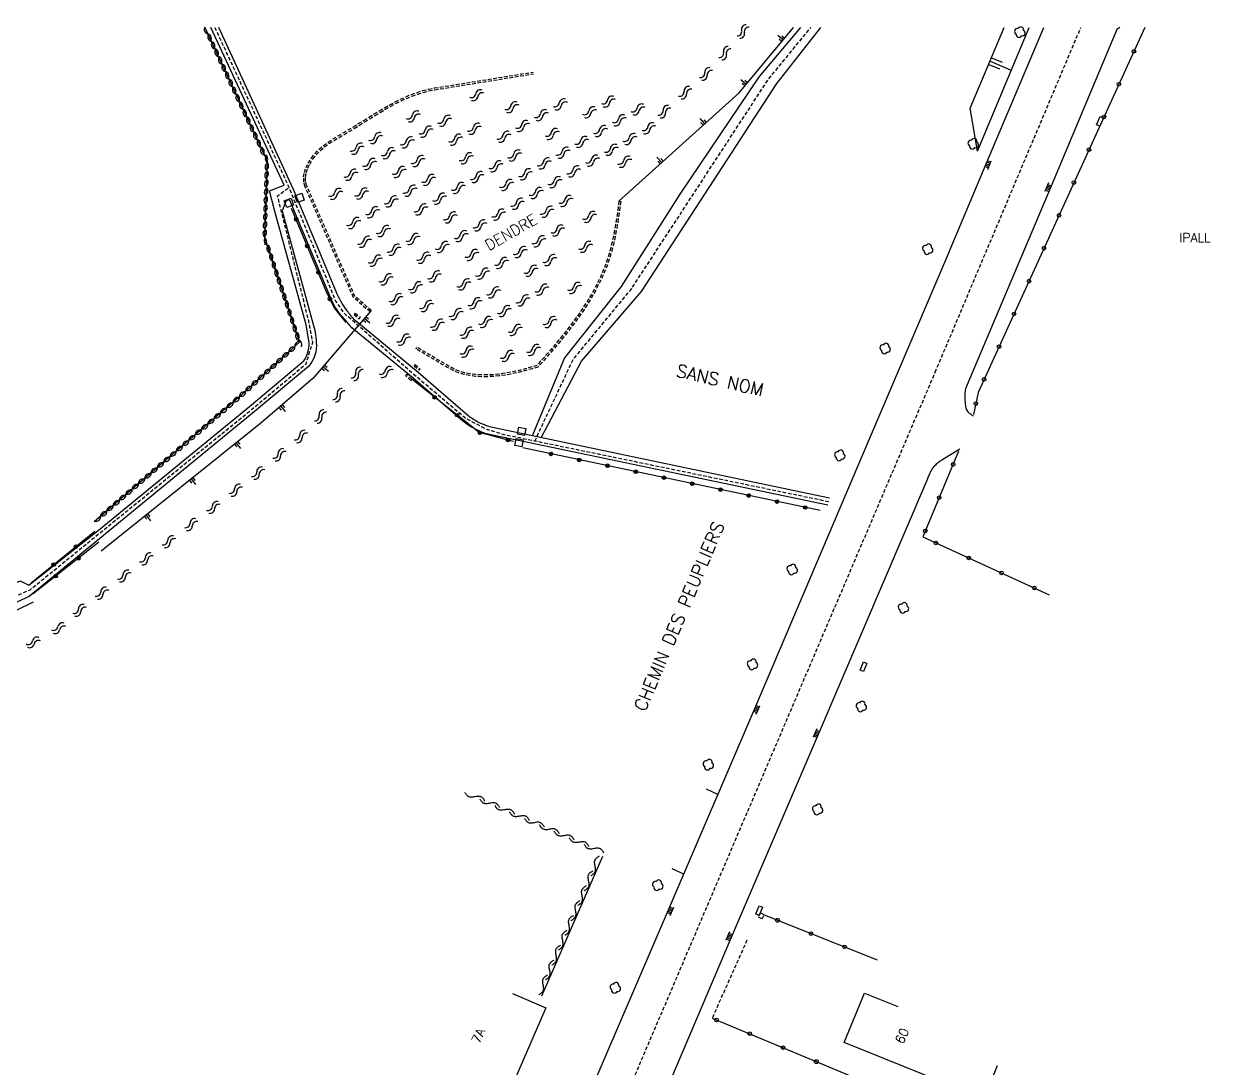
# Model space of a CAD drawing. Header units: millimetres. Extents: x 107999 to 109001, y 146999 to 148001.
# Drawn here: x 108180.4 to 108344.8, y 147855.7 to 148000.5 of the extents above; entities that cross this region are included whole.
import ezdxf
from ezdxf.enums import TextEntityAlignment as Align

# ---------------------------------------------------------------- set-up
doc = ezdxf.new("R2010")
doc.units = ezdxf.units.MM
doc.linetypes.add('DASHED', pattern=[0.75, 0.5, -0.25])
doc.layers.get('0').update_dxf_attribs({"linetype": 'CONTINUOUS'})
for name, color, linetype in [('W0001', 6, 'DASHED'), ('W0008', 7, 'CONTINUOUS'), ('W0100', 7, 'CONTINUOUS'), ('W0112', 1, 'DASHED'), ('W0211', 2, 'CONTINUOUS'), ('W0300', 7, 'CONTINUOUS'), ('W0310', 3, 'CONTINUOUS'), ('W0322', 7, 'CONTINUOUS'), ('W0402', 7, 'CONTINUOUS'), ('W0471', 7, 'CONTINUOUS'), ('W0500', 5, 'DASHED'), ('W0989', 7, 'CONTINUOUS'), ('W0991', 7, 'CONTINUOUS')]:
    doc.layers.add(name, color=color, linetype=linetype)
doc.styles.get("Standard").update_dxf_attribs({"font": 'romans.shx', "width": 0.85})

# ---------------------------------------------------------------- blocks, each defined once
blk = doc.blocks.new('t310o')
at = {"color": 0, "linetype": 'Continuous'}
for centre, start, end in [((-0.5, 0.38), 216.8699, 323.1304), ((0.5, -0.37), 36.8699, 143.1303)]:
    blk.add_arc(centre, 0.625, start, end, dxfattribs=at)
blk = doc.blocks.new('t500o')
at = {"color": 0, "linetype": 'Continuous'}
for centre, start, end in [((-0.5, 0.625), 216.8699, 323.1301), ((0.5, -0.125), 36.8699, 143.1301), ((0.5, -0.625), 36.8699, 143.1301), ((-0.5, 0.125), 216.8699, 323.1301)]:
    blk.add_arc(centre, 0.625, start, end, dxfattribs=at)
blk = doc.blocks.new('t211o')
at = {"color": 0, "linetype": 'Continuous'}
for p, q in [((-0.29, 0.5), (-0.29, 0)), ((0, 1), (0, 0)), ((0.29, 0.5), (0.29, 0))]:
    blk.add_line(p, q, dxfattribs=at)
blk = doc.blocks.new('t112o')
at = {"color": 0, "linetype": 'Continuous'}
for p, q in [((-0.5, 0.5), (0.5, 0.5)), ((-0.5, -0.5), (-0.5, 0.5)), ((0.5, 0.5), (0.5, -0.5)), ((0.5, -0.5), (-0.5, -0.5))]:
    blk.add_line(p, q, dxfattribs=at)
blk = doc.blocks.new('t322o')
at = {"color": 0, "linetype": 'Continuous'}
for radius in [0.25, 0.15]:
    blk.add_circle((0, 0), radius, dxfattribs=at)

msp = doc.modelspace()

# ---------------------------------------------------------------- linework, layer by layer
at = {"layer": 'W0001', "flags": 128}
for points in [[(108291.94, 147934.24), (108251.22, 147942.65), (108247.19, 147943.48), (108244.59, 147944.24), (108241.6, 147945.82), (108234.26, 147952.05), (108224.86, 147960.33), (108223.65, 147962.07), (108217.18, 147977.83), (108206.9, 148000)], [(108251.22, 147942.65), (108251.53, 147943.32), (108256.52, 147953.95), (108264.6, 147963.74), (108283.52, 147992.72), (108289.47, 148000)], [(108058.36, 147795.23), (108064.72, 147811.02), (108076.33, 147839.43), (108083.3, 147854.41), (108089.44, 147864.91), (108093.13, 147869.55), (108107.77, 147885.35), (108119.91, 147893.97), (108142.41, 147904.71), (108181.29, 147922.05), (108212.01, 147947.06), (108219.53, 147953.38), (108220.44, 147956.33), (108219.99, 147958.89), (108215.58, 147976.64), (108217.18, 147977.83)]]:
    msp.add_lwpolyline(points, dxfattribs=at)
at = {"layer": 'W0001'}
msp.add_lwpolyline([(108244.03, 147795.17), (108244.03, 147795.17), (108248.21, 147805.31), (108258.33, 147828.11), (108257.8, 147837.55), (108261.9, 147847.22), (108306.7, 147952.2), (108326.88, 148000)], dxfattribs=at)
at = {"layer": 'W0008', "flags": 128}
for points in [[(108082.1, 147874.23), (108090.22, 147871.81, 0.1685), (108093.24, 147872.13, 0.1283), (108096.97, 147875.17, 0.0067), (108099.9, 147879.25, -0.0559), (108105.19, 147884.67, -0.0078), (108111.11, 147889.36, -0.0561), (108119.36, 147895.13), (108141.87, 147905.87), (108179.89, 147923.3), (108181.11, 147922.7), (108191.01, 147930.51), (108211.69, 147947.44), (108219.21, 147953.76, 0.1645), (108219.95, 147956.32), (108219.52, 147958.77), (108215.17, 147974.65), (108214.44, 147977.36), (108216.47, 147978.12), (108206.32, 148000)], [(108292.06, 147934.72), (108249.56, 147943.65), (108245.36, 147944.52, -0.053), (108244.03, 147944.99, -0.0737), (108241.94, 147946.21), (108235.04, 147952.16), (108226.54, 147959.17, -0.0658), (108225.29, 147960.63, -0.0557), (108223.89, 147962.95), (108217.79, 147977.55), (108207.42, 148000)], [(108291.82, 147933.76), (108249.38, 147942.62), (108245.14, 147943.5, -0.0533), (108243.6, 147944.03, -0.0738), (108241.25, 147945.42), (108234.37, 147951.36), (108225.87, 147958.36), (108225.18, 147959.21, 0.0087), (108224.43, 147960.03, -0.081), (108222.92, 147962.55), (108217.24, 147976.15), (108216.71, 147975.92), (108216.2, 147974.6), (108220.47, 147959.02, -0.0601), (108220.93, 147956.35, -0.2212), (108219.84, 147953.01), (108212.32, 147946.69), (108181.14, 147921.1), (108142.96, 147903.55, 0.0298)]]:
    msp.add_lwpolyline(points, format="xyb", dxfattribs=at)
for points in [[(108288.02, 148000), (108282.3, 147993.22), (108271.33, 147976.91), (108263.19, 147964.07), (108255.35, 147954.18), (108250.91, 147943.46)], [(108252.14, 147943.18), (108257.7, 147953.72), (108266.02, 147963.41), (108284.74, 147992.22), (108290.84, 148000)]]:
    msp.add_lwpolyline(points, dxfattribs=at)
at = {"layer": 'W0008'}
for points in [[(108252.19, 147836.81), (108269.76, 147877.66), (108281.7, 147905.58), (108297.88, 147943.61), (108308.15, 147967.77), (108313.76, 147981.11), (108321.73, 148000)], [(108332.27, 148000), (108331.85, 147999.7), (108322.61, 147977.66), (108311.08, 147950.34), (108311.07, 147950.31), (108311.05, 147950.28), (108311.04, 147950.25), (108311.03, 147950.22), (108311.02, 147950.19), (108311, 147950.16), (108310.99, 147950.12), (108310.98, 147950.11), (108310.97, 147950.08), (108310.95, 147950.05), (108310.9, 147949.88), (108310.86, 147949.7), (108310.83, 147949.53), (108310.81, 147949.36), (108310.8, 147949.19), (108310.8, 147949), (108310.8, 147948.83), (108310.8, 147948.64), (108310.81, 147948.45), (108310.82, 147948.27), (108310.82, 147948.27), (108310.84, 147948.09), (108310.84, 147947.92), (108310.86, 147947.77), (108310.88, 147947.59), (108310.91, 147947.44), (108310.95, 147947.28), (108310.99, 147947.12), (108311.05, 147946.98), (108311.12, 147946.86), (108311.21, 147946.73), (108311.27, 147946.66), (108311.34, 147946.59), (108311.4, 147946.53), (108311.48, 147946.48), (108311.55, 147946.42), (108311.63, 147946.38), (108311.71, 147946.31), (108311.8, 147946.27), (108311.88, 147946.22), (108311.97, 147946.17)], [(108310.09, 147941.52), (108307.77, 147940.11), (108307.77, 147940.11), (108307.75, 147940.09), (108307.73, 147940.08), (108307.71, 147940.06), (108307.69, 147940.06), (108307.67, 147940.05), (108307.66, 147940.03), (108307.63, 147940.03), (108307.62, 147940.02), (108307.6, 147940), (108307.58, 147939.98), (108307.58, 147939.98), (108307.45, 147939.91), (108307.32, 147939.81), (108307.2, 147939.73), (108307.07, 147939.64), (108306.95, 147939.53), (108306.84, 147939.44), (108306.72, 147939.33), (108306.61, 147939.22), (108306.51, 147939.11), (108306.41, 147938.98), (108306.34, 147938.88), (108306.27, 147938.77), (108306.2, 147938.66), (108306.12, 147938.55), (108306.06, 147938.44), (108306, 147938.31), (108305.95, 147938.2), (108305.89, 147938.08), (108305.84, 147937.95), (108305.78, 147937.83), (108305.77, 147937.8), (108305.75, 147937.75), (108305.73, 147937.7), (108305.71, 147937.67), (108305.7, 147937.62), (108305.68, 147937.59), (108305.66, 147937.55), (108305.64, 147937.5), (108305.62, 147937.47), (108305.61, 147937.42), (108290.5, 147901.98), (108278.42, 147873.83), (108265.81, 147844.16)], [(108276.59, 147893.64), (108275.01, 147894.41)], [(108252.2, 147865.73), (108260.66, 147885.12)], [(108271.88, 147882.61), (108270.27, 147883.33)]]:
    msp.add_lwpolyline(points, dxfattribs=at)
at = {"layer": 'W0100'}
for points in [[(108248.15, 147866.06), (108252.73, 147864.08), (108240.49, 147835.8), (108235.91, 147837.78)], [(108315.3, 147856.06), (108313.42, 147851.44), (108294.09, 147859.25), (108296.88, 147866.12), (108301.51, 147864.25)]]:
    msp.add_lwpolyline(points, dxfattribs=at)
at = {"layer": 'W0112'}
for p, q in [((108237.32, 147991.61), (108250.99, 147993.81)), ((108237.36, 147991.36), (108251.03, 147993.57)), ((108232.61, 147990.05), (108233.36, 147990.4)), ((108232.72, 147989.83), (108233.46, 147990.17)), ((108233.36, 147990.4), (108234.13, 147990.72)), ((108233.46, 147990.17), (108234.22, 147990.48)), ((108234.13, 147990.72), (108234.9, 147991)), ((108234.22, 147990.48), (108234.98, 147990.76)), ((108234.9, 147991), (108235.69, 147991.25)), ((108234.98, 147990.76), (108235.76, 147991)), ((108235.69, 147991.25), (108236.5, 147991.45)), ((108235.76, 147991), (108236.55, 147991.21)), ((108236.5, 147991.45), (108237.32, 147991.61)), ((108236.55, 147991.21), (108237.36, 147991.36)), ((108229.68, 147988.44), (108230.4, 147988.87)), ((108229.81, 147988.23), (108230.53, 147988.66)), ((108230.4, 147988.87), (108231.13, 147989.29)), ((108230.53, 147988.66), (108231.25, 147989.07)), ((108231.13, 147989.29), (108231.87, 147989.68)), ((108231.25, 147989.07), (108231.98, 147989.46)), ((108231.87, 147989.68), (108232.61, 147990.05)), ((108231.98, 147989.46), (108232.72, 147989.83)), ((108226.8, 147986.67), (108227.52, 147987.11)), ((108226.94, 147986.45), (108227.66, 147986.9)), ((108227.52, 147987.11), (108228.24, 147987.56)), ((108227.66, 147986.9), (108228.37, 147987.35)), ((108228.24, 147987.56), (108228.96, 147988.01)), ((108228.37, 147987.35), (108229.09, 147987.79)), ((108228.96, 147988.01), (108229.68, 147988.44)), ((108229.09, 147987.79), (108229.81, 147988.23)), ((108223.96, 147984.97), (108224.66, 147985.38)), ((108224.66, 147985.38), (108225.36, 147985.79)), ((108224.78, 147985.17), (108225.48, 147985.57)), ((108225.36, 147985.79), (108226.08, 147986.22)), ((108225.48, 147985.57), (108226.21, 147986.01)), ((108226.08, 147986.22), (108226.8, 147986.67)), ((108226.21, 147986.01), (108226.94, 147986.45)), ((108221.34, 147983.11), (108221.95, 147983.63)), ((108221.95, 147983.63), (108222.6, 147984.11)), ((108222.1, 147983.43), (108222.74, 147983.9)), ((108222.6, 147984.11), (108223.27, 147984.55)), ((108222.74, 147983.9), (108223.4, 147984.34)), ((108223.27, 147984.55), (108223.96, 147984.97)), ((108223.4, 147984.34), (108224.09, 147984.76)), ((108224.09, 147984.76), (108224.78, 147985.17)), ((108220.26, 147981.89), (108220.77, 147982.53)), ((108220.46, 147981.75), (108220.96, 147982.37)), ((108220.77, 147982.53), (108221.34, 147983.11)), ((108220.96, 147982.37), (108221.51, 147982.93)), ((108221.51, 147982.93), (108222.1, 147983.43)), ((108219.31, 147979.93), (108219.52, 147980.57)), ((108219.52, 147980.57), (108219.81, 147981.17)), ((108219.55, 147979.87), (108219.76, 147980.48)), ((108219.76, 147980.48), (108220.03, 147981.06)), ((108219.81, 147981.17), (108220.26, 147981.89)), ((108220.03, 147981.06), (108220.46, 147981.75)), ((108219.19, 147979.28), (108219.31, 147979.93)), ((108219.2, 147978.62), (108219.19, 147979.28)), ((108219.37, 147977.98), (108219.2, 147978.62)), ((108219.44, 147979.26), (108219.55, 147979.87)), ((108219.45, 147978.65), (108219.44, 147979.26)), ((108219.6, 147978.08), (108219.45, 147978.65)), ((108226.09, 147962.56), (108219.37, 147977.98)), ((108226.3, 147962.72), (108219.6, 147978.08)), ((108262.88, 147975.9), (108262.77, 147975.09)), ((108262.88, 147975.9), (108263.13, 147975.87)), ((108263.13, 147975.87), (108263.02, 147975.05)), ((108262.66, 147974.27), (108262.54, 147973.46)), ((108262.77, 147975.09), (108262.66, 147974.27)), ((108262.9, 147974.24), (108262.78, 147973.42)), ((108263.02, 147975.05), (108262.9, 147974.24)), ((108262.41, 147972.65), (108262.26, 147971.85)), ((108262.54, 147973.46), (108262.41, 147972.65)), ((108262.65, 147972.61), (108262.51, 147971.8)), ((108262.78, 147973.42), (108262.65, 147972.61)), ((108262.11, 147971.04), (108261.94, 147970.25)), ((108262.26, 147971.85), (108262.11, 147971.04)), ((108262.35, 147970.99), (108262.18, 147970.19)), ((108262.51, 147971.8), (108262.35, 147970.99)), ((108261.74, 147969.46), (108261.53, 147968.67)), ((108261.94, 147970.25), (108261.74, 147969.46)), ((108261.99, 147969.39), (108261.77, 147968.6)), ((108262.18, 147970.19), (108261.99, 147969.39)), ((108261.04, 147967.18), (108260.76, 147966.46)), ((108261.29, 147967.9), (108261.04, 147967.18)), ((108261.52, 147967.82), (108261.27, 147967.09)), ((108261.53, 147968.67), (108261.29, 147967.9)), ((108261.77, 147968.6), (108261.52, 147967.82)), ((108260.46, 147965.76), (108260.14, 147965.06)), ((108260.69, 147965.65), (108260.37, 147964.95)), ((108260.76, 147966.46), (108260.46, 147965.76)), ((108260.99, 147966.37), (108260.69, 147965.65)), ((108261.27, 147967.09), (108260.99, 147966.37)), ((108259.8, 147964.37), (108259.44, 147963.69)), ((108260.02, 147964.25), (108259.66, 147963.57)), ((108260.14, 147965.06), (108259.8, 147964.37)), ((108260.37, 147964.95), (108260.02, 147964.25)), ((108228.39, 147960.56), (108226.09, 147962.56)), ((108228.56, 147960.75), (108226.3, 147962.72)), ((108258.67, 147962.35), (108258.26, 147961.69)), ((108258.89, 147962.22), (108258.48, 147961.56)), ((108259.07, 147963.01), (108258.67, 147962.35)), ((108259.28, 147962.89), (108258.89, 147962.22)), ((108259.44, 147963.69), (108259.07, 147963.01)), ((108259.66, 147963.57), (108259.28, 147962.89)), ((108228.39, 147960.56), (108228.56, 147960.75)), ((108257.84, 147961.04), (108257.41, 147960.4)), ((108258.05, 147960.9), (108257.61, 147960.26)), ((108258.26, 147961.69), (108257.84, 147961.04)), ((108258.48, 147961.56), (108258.05, 147960.9)), ((108226.34, 147960.4), (108226.18, 147960.21)), ((108226.18, 147960.21), (108226.87, 147959.6)), ((108226.34, 147960.4), (108227.04, 147959.79)), ((108226.87, 147959.6), (108227.04, 147959.79)), ((108256.5, 147959.14), (108256.03, 147958.51)), ((108256.7, 147958.99), (108256.23, 147958.36)), ((108256.96, 147959.77), (108256.5, 147959.14)), ((108257.17, 147959.63), (108256.7, 147958.99)), ((108257.41, 147960.4), (108256.96, 147959.77)), ((108257.61, 147960.26), (108257.17, 147959.63)), ((108255.06, 147957.29), (108254.57, 147956.68)), ((108255.55, 147957.9), (108255.06, 147957.29)), ((108255.74, 147957.74), (108255.25, 147957.13)), ((108256.03, 147958.51), (108255.55, 147957.9)), ((108256.23, 147958.36), (108255.74, 147957.74)), ((108234.76, 147955.45), (108234.89, 147955.66)), ((108239.35, 147953.01), (108234.89, 147955.66)), ((108254.07, 147956.09), (108253.56, 147955.49)), ((108254.26, 147955.93), (108253.75, 147955.33)), ((108254.57, 147956.68), (108254.07, 147956.09)), ((108254.76, 147956.53), (108254.26, 147955.93)), ((108255.25, 147957.13), (108254.76, 147956.53)), ((108239.22, 147952.79), (108234.76, 147955.45)), ((108252.54, 147954.31), (108252.03, 147953.73)), ((108252.73, 147954.15), (108252.22, 147953.56)), ((108253.05, 147954.9), (108252.54, 147954.31)), ((108253.24, 147954.74), (108252.73, 147954.15)), ((108253.56, 147955.49), (108253.05, 147954.9)), ((108253.75, 147955.33), (108253.24, 147954.74)), ((108234.64, 147953.26), (108234.48, 147953.07)), ((108234.48, 147953.07), (108235.17, 147952.47)), ((108234.64, 147953.26), (108235.34, 147952.66)), ((108235.34, 147952.66), (108235.17, 147952.47)), ((108239.93, 147952.42), (108239.22, 147952.79)), ((108240.03, 147952.65), (108239.35, 147953.01)), ((108240.66, 147952.12), (108239.93, 147952.42)), ((108240.75, 147952.36), (108240.03, 147952.65)), ((108241.49, 147952.13), (108240.75, 147952.36)), ((108248.6, 147952.35), (108247.84, 147952.19)), ((108249.34, 147952.53), (108248.6, 147952.35)), ((108250.07, 147952.73), (108249.34, 147952.53)), ((108250.13, 147952.49), (108249.4, 147952.29)), ((108250.79, 147952.93), (108250.07, 147952.73)), ((108250.86, 147952.69), (108250.13, 147952.49)), ((108251.51, 147953.14), (108250.79, 147952.93)), ((108251.65, 147952.92), (108250.86, 147952.69)), ((108252.03, 147953.73), (108251.51, 147953.14)), ((108252.22, 147953.56), (108251.65, 147952.92)), ((108233.3, 147951.76), (108233.47, 147951.94)), ((108234.02, 147951.05), (108233.3, 147951.76)), ((108234.2, 147951.23), (108233.47, 147951.94)), ((108234.2, 147951.23), (108234.02, 147951.05)), ((108241.43, 147951.89), (108240.66, 147952.12)), ((108242.22, 147951.73), (108241.43, 147951.89)), ((108242.26, 147951.97), (108241.49, 147952.13)), ((108243.02, 147951.62), (108242.22, 147951.73)), ((108243.04, 147951.87), (108242.26, 147951.97)), ((108243.83, 147951.57), (108243.02, 147951.62)), ((108243.84, 147951.82), (108243.04, 147951.87)), ((108244.65, 147951.57), (108243.83, 147951.57)), ((108244.65, 147951.82), (108243.84, 147951.82)), ((108245.45, 147951.86), (108244.65, 147951.82)), ((108245.47, 147951.61), (108244.65, 147951.57)), ((108246.26, 147951.94), (108245.45, 147951.86)), ((108246.29, 147951.69), (108245.47, 147951.61)), ((108247.06, 147952.05), (108246.26, 147951.94)), ((108247.1, 147951.8), (108246.29, 147951.69)), ((108247.84, 147952.19), (108247.06, 147952.05)), ((108247.89, 147951.95), (108247.1, 147951.8)), ((108248.65, 147952.11), (108247.89, 147951.95)), ((108249.4, 147952.29), (108248.65, 147952.11))]:
    msp.add_line(p, q, dxfattribs=at)
for points in [[(108282.73, 147876.42), (108282.98, 147876.97), (108282.45, 147877.23), (108282.19, 147876.69), (108282.73, 147876.42)], [(108280.61, 147873.44), (108275.8, 147862.66)]]:
    msp.add_lwpolyline(points, dxfattribs=at)
at = {"layer": 'W0211', "flags": 128}
for points in [[(108262.88, 147975.9), (108279.53, 147990.96), (108287.05, 148000)], [(108228.56, 147960.75), (108220.51, 147951.36), (108213.25, 147945.14), (108191.15, 147927.39)]]:
    msp.add_lwpolyline(points, dxfattribs=at)
at = {"layer": 'W0211'}
for points in [[(108312.55, 147982.83), (108311.53, 147988.81), (108316.27, 148000)], [(108312.55, 147982.83), (108319.74, 148000)], [(108314.32, 147995.33), (108317.24, 147994.08)], [(108314.52, 147995.8), (108315.98, 147995.17)], [(108314.12, 147994.88), (108315.59, 147994.25)]]:
    msp.add_lwpolyline(points, dxfattribs=at)
at = {"layer": 'W0211', "flags": 128}
msp.add_lwpolyline([(108181.72, 147920.3), (108143.8, 147901.75, 0.0239), (108121.32, 147891.02, 0.0293), (108113.94, 147885.79, 0.0311), (108103.53, 147876.5, 0.027), (108096.07, 147868.08, 0.0278), (108089.58, 147858.88, 0.0357), (108083.11, 147846.7), (108079.35, 147838.2), (108079.02, 147837.38)], format="xyb", dxfattribs=at)
at = {"layer": 'W0300'}
for centre, radius, start, end in [((108318.55, 147999.67), 0.403, 125.5377, 154.9164), ((108318.55, 147999.67), 0.403, 54.4623, 125.5377), ((108318.55, 147999.67), 0.402, 346.5043, 54.4623), ((108318.1, 147999.45), 0.402, 76.5043, 243.435), ((108318.31, 147999.02), 0.398, 168.6901, 331.9275), ((108318.76, 147999.22), 0.402, 256.5043, 63.435), ((108311.64, 147983.97), 0.402, 76.5043, 242.4472), ((108311.85, 147983.53), 0.402, 166.5043, 331.9275), ((108312.09, 147984.19), 0.402, 346.5043, 154.44), ((108312.3, 147983.73), 0.402, 256.5043, 63.435), ((108305.34, 147969.38), 0.402, 76.5043, 244.44), ((108305.55, 147968.92), 0.394, 166.2392, 334.44), ((108305.79, 147969.58), 0.402, 346.5043, 152.4472), ((108306, 147969.12), 0.387, 255.9638, 63.435), ((108299.43, 147955.61), 0.402, 76.5043, 243.435), ((108299.88, 147955.83), 0.394, 346.2392, 154.44), ((108300.09, 147955.38), 0.402, 256.5043, 64.44), ((108299.64, 147955.16), 0.402, 166.5043, 334.44), ((108293.15, 147940.78), 0.402, 76.5043, 242.4472), ((108293.59, 147941), 0.402, 346.5043, 154.44), ((108293.8, 147940.55), 0.402, 256.5043, 63.435), ((108293.36, 147940.34), 0.402, 166.5043, 331.9275), ((108286.55, 147924.97), 0.402, 76.5043, 242.4472), ((108286.77, 147924.53), 0.402, 166.5043, 332.4472), ((108287.01, 147925.19), 0.394, 346.2392, 154.44), ((108287.22, 147924.73), 0.402, 256.5043, 64.44), ((108301.97, 147919.66), 0.402, 76.5043, 243.435), ((108302.42, 147919.86), 0.394, 346.2392, 151.9275), ((108302.63, 147919.42), 0.402, 256.5043, 63.435), ((108302.18, 147919.2), 0.402, 166.5043, 334.44), ((108281.05, 147911.81), 0.402, 76.5043, 243.435), ((108281.27, 147911.36), 0.402, 166.5043, 334.44), ((108281.5, 147912.03), 0.402, 346.5043, 154.44), ((108281.71, 147911.58), 0.402, 256.5043, 63.435), ((108296.13, 147905.97), 0.4, 77.5926, 242.4472), ((108296.58, 147906.19), 0.402, 346.5043, 154.44), ((108296.34, 147905.53), 0.394, 166.2392, 331.9275), ((108296.79, 147905.73), 0.402, 256.5043, 63.435), ((108274.94, 147897.92), 0.402, 76.5043, 243.435), ((108275.39, 147898.12), 0.394, 346.2392, 151.9275), ((108275.15, 147897.47), 0.402, 166.5043, 334.44), ((108275.6, 147897.67), 0.387, 255.9638, 64.4861), ((108290.08, 147891.7), 0.402, 76.5043, 243.435), ((108290.52, 147891.92), 0.402, 346.5043, 154.44), ((108290.73, 147891.47), 0.402, 256.5043, 63.435), ((108290.29, 147891.25), 0.402, 166.5043, 334.44), ((108268.38, 147881.41), 0.394, 346.2392, 154.44), ((108267.92, 147881.19), 0.402, 76.5043, 242.4472), ((108268.13, 147880.75), 0.402, 166.5043, 332.4472), ((108268.59, 147880.95), 0.402, 256.5043, 64.44), ((108262.04, 147866.97), 0.402, 76.5043, 243.435), ((108262.48, 147867.19), 0.402, 346.5043, 154.44), ((108262.7, 147866.73), 0.402, 256.5043, 63.435), ((108262.25, 147866.52), 0.402, 166.5043, 334.44)]:
    msp.add_arc(centre, radius, start, end, dxfattribs=at)
at = {"layer": 'W0310', "flags": 128}
msp.add_lwpolyline([(108205.49, 148000), (108214.11, 147981.5), (108213.78, 147970.91), (108218.59, 147956.35), (108210.18, 147948.68), (108190.17, 147931.45)], dxfattribs=at)
at = {"layer": 'W0310'}
for points in [[(108244.3, 147892.73), (108244.26, 147892.8), (108244.23, 147892.86), (108244.19, 147892.92), (108244.14, 147892.98), (108244.09, 147893.05), (108244.05, 147893.09), (108244.01, 147893.16), (108243.96, 147893.2), (108243.91, 147893.23), (108243.86, 147893.28), (108243.8, 147893.31), (108243.75, 147893.34), (108243.63, 147893.38), (108243.5, 147893.39), (108243.37, 147893.39), (108243.23, 147893.39), (108243.08, 147893.36), (108242.93, 147893.33), (108242.78, 147893.31), (108242.63, 147893.28), (108242.49, 147893.28), (108242.36, 147893.28), (108242.23, 147893.3), (108242.11, 147893.33), (108242.05, 147893.36), (108242, 147893.39), (108241.95, 147893.44), (108241.9, 147893.47), (108241.85, 147893.52), (108241.8, 147893.58), (108241.77, 147893.62), (108241.72, 147893.69), (108241.68, 147893.75), (108241.63, 147893.81), (108241.59, 147893.88), (108241.55, 147893.94)], [(108246.37, 147891.84), (108246.32, 147891.91), (108246.29, 147891.97), (108246.25, 147892.03), (108246.2, 147892.09), (108246.16, 147892.16), (108246.12, 147892.2), (108246.07, 147892.27), (108246.02, 147892.31), (108245.98, 147892.36), (108245.92, 147892.39), (108245.87, 147892.42), (108245.81, 147892.45), (108245.7, 147892.48), (108245.56, 147892.5), (108245.43, 147892.5), (108245.29, 147892.48), (108245.14, 147892.47), (108244.99, 147892.44), (108244.84, 147892.41), (108244.7, 147892.39), (108244.55, 147892.38), (108244.42, 147892.38), (108244.29, 147892.39), (108244.17, 147892.42), (108244.12, 147892.45), (108244.06, 147892.48), (108244.01, 147892.52), (108243.96, 147892.56), (108243.91, 147892.61), (108243.87, 147892.67), (108243.83, 147892.72), (108243.78, 147892.78), (108243.74, 147892.84), (108243.7, 147892.91), (108243.66, 147892.97), (108243.62, 147893.03)], [(108248.43, 147890.94), (108248.38, 147891), (108248.35, 147891.06), (108248.31, 147891.12), (108248.27, 147891.19), (108248.22, 147891.25), (108248.18, 147891.3), (108248.13, 147891.36), (108248.09, 147891.41), (108248.04, 147891.44), (108247.98, 147891.48), (108247.93, 147891.52), (108247.88, 147891.55), (108247.76, 147891.58), (108247.62, 147891.59), (108247.49, 147891.59), (108247.35, 147891.59), (108247.2, 147891.56), (108247.05, 147891.53), (108246.91, 147891.52), (108246.76, 147891.48), (108246.62, 147891.48), (108246.48, 147891.48), (108246.35, 147891.5), (108246.23, 147891.53), (108246.18, 147891.56), (108246.12, 147891.59), (108246.07, 147891.64), (108246.02, 147891.67), (108245.98, 147891.72), (108245.93, 147891.78), (108245.89, 147891.83), (108245.84, 147891.89), (108245.8, 147891.95), (108245.76, 147892.02), (108245.72, 147892.08), (108245.68, 147892.14)], [(108250.49, 147890.05), (108250.45, 147890.11), (108250.41, 147890.17), (108250.38, 147890.23), (108250.33, 147890.3), (108250.28, 147890.36), (108250.24, 147890.41), (108250.2, 147890.47), (108250.15, 147890.52), (108250.1, 147890.56), (108250.05, 147890.59), (108249.99, 147890.62), (108249.94, 147890.66), (108249.82, 147890.69), (108249.69, 147890.7), (108249.55, 147890.7), (108249.41, 147890.69), (108249.27, 147890.67), (108249.12, 147890.64), (108248.97, 147890.61), (108248.82, 147890.59), (108248.68, 147890.58), (108248.55, 147890.58), (108248.41, 147890.59), (108248.3, 147890.62), (108248.24, 147890.66), (108248.19, 147890.69), (108248.13, 147890.72), (108248.09, 147890.77), (108248.04, 147890.81), (108247.99, 147890.88), (108247.95, 147890.92), (108247.91, 147890.98), (108247.87, 147891.05), (108247.82, 147891.11), (108247.78, 147891.17), (108247.74, 147891.23)], [(108252.55, 147889.14), (108252.51, 147889.2), (108252.48, 147889.27), (108252.44, 147889.33), (108252.39, 147889.39), (108252.34, 147889.45), (108252.3, 147889.5), (108252.26, 147889.56), (108252.21, 147889.61), (108252.16, 147889.64), (108252.11, 147889.69), (108252.05, 147889.72), (108252, 147889.75), (108251.88, 147889.78), (108251.75, 147889.8), (108251.62, 147889.8), (108251.48, 147889.8), (108251.33, 147889.77), (108251.18, 147889.73), (108251.03, 147889.72), (108250.88, 147889.69), (108250.74, 147889.69), (108250.61, 147889.69), (108250.48, 147889.7), (108250.36, 147889.73), (108250.3, 147889.77), (108250.25, 147889.8), (108250.2, 147889.84), (108250.15, 147889.88), (108250.1, 147889.92), (108250.05, 147889.98), (108250.02, 147890.03), (108249.97, 147890.09), (108249.93, 147890.16), (108249.88, 147890.22), (108249.84, 147890.28), (108249.8, 147890.34)], [(108254.62, 147888.23), (108254.57, 147888.3), (108254.54, 147888.36), (108254.5, 147888.42), (108254.45, 147888.48), (108254.41, 147888.55), (108254.37, 147888.59), (108254.32, 147888.66), (108254.27, 147888.7), (108254.23, 147888.73), (108254.17, 147888.78), (108254.12, 147888.81), (108254.06, 147888.84), (108253.95, 147888.88), (108253.81, 147888.89), (108253.68, 147888.89), (108253.54, 147888.89), (108253.39, 147888.86), (108253.24, 147888.83), (108253.09, 147888.81), (108252.95, 147888.78), (108252.8, 147888.78), (108252.67, 147888.78), (108252.54, 147888.8), (108252.42, 147888.83), (108252.37, 147888.86), (108252.31, 147888.89), (108252.26, 147888.94), (108252.21, 147888.97), (108252.16, 147889.02), (108252.12, 147889.08), (108252.08, 147889.12), (108252.03, 147889.19), (108251.99, 147889.25), (108251.95, 147889.31), (108251.91, 147889.38), (108251.87, 147889.44)], [(108256.68, 147887.34), (108256.63, 147887.41), (108256.6, 147887.47), (108256.56, 147887.53), (108256.52, 147887.59), (108256.47, 147887.66), (108256.43, 147887.7), (108256.38, 147887.77), (108256.34, 147887.81), (108256.29, 147887.84), (108256.23, 147887.89), (108256.18, 147887.92), (108256.12, 147887.95), (108256.01, 147887.98), (108255.88, 147888), (108255.74, 147888), (108255.6, 147888), (108255.45, 147887.97), (108255.3, 147887.94), (108255.16, 147887.92), (108255.01, 147887.89), (108254.87, 147887.89), (108254.73, 147887.89), (108254.6, 147887.91), (108254.48, 147887.94), (108254.43, 147887.97), (108254.38, 147888), (108254.32, 147888.05), (108254.27, 147888.08), (108254.23, 147888.12), (108254.18, 147888.19), (108254.14, 147888.23), (108254.09, 147888.3), (108254.05, 147888.36), (108254.01, 147888.42), (108253.97, 147888.48), (108253.93, 147888.55)], [(108258.74, 147886.44), (108258.7, 147886.5), (108258.66, 147886.56), (108258.62, 147886.62), (108258.58, 147886.69), (108258.53, 147886.75), (108258.49, 147886.8), (108258.45, 147886.86), (108258.4, 147886.91), (108258.35, 147886.94), (108258.3, 147886.98), (108258.24, 147887.02), (108258.19, 147887.05), (108258.07, 147887.08), (108257.94, 147887.09), (108257.8, 147887.09), (108257.66, 147887.09), (108257.52, 147887.06), (108257.37, 147887.03), (108257.22, 147887.02), (108257.07, 147886.98), (108256.93, 147886.98), (108256.8, 147886.98), (108256.66, 147887), (108256.55, 147887.03), (108256.49, 147887.06), (108256.44, 147887.09), (108256.38, 147887.14), (108256.34, 147887.17), (108256.29, 147887.22), (108256.24, 147887.28), (108256.2, 147887.33), (108256.16, 147887.39), (108256.12, 147887.45), (108256.07, 147887.52), (108256.03, 147887.58), (108255.99, 147887.64)], [(108260.8, 147885.55), (108260.76, 147885.61), (108260.73, 147885.67), (108260.69, 147885.73), (108260.64, 147885.8), (108260.59, 147885.86), (108260.55, 147885.91), (108260.51, 147885.97), (108260.46, 147886.02), (108260.41, 147886.05), (108260.36, 147886.09), (108260.3, 147886.12), (108260.25, 147886.16), (108260.13, 147886.19), (108260, 147886.2), (108259.87, 147886.2), (108259.73, 147886.2), (108259.58, 147886.17), (108259.43, 147886.16), (108259.28, 147886.12), (108259.14, 147886.09), (108258.99, 147886.09), (108258.86, 147886.09), (108258.73, 147886.11), (108258.61, 147886.14), (108258.55, 147886.17), (108258.5, 147886.2), (108258.45, 147886.23), (108258.4, 147886.28), (108258.35, 147886.33), (108258.3, 147886.38), (108258.27, 147886.44), (108258.22, 147886.48), (108258.18, 147886.55), (108258.13, 147886.61), (108258.09, 147886.67), (108258.05, 147886.73)], [(108258.98, 147882.39), (108259.04, 147882.44), (108259.11, 147882.47), (108259.17, 147882.52), (108259.23, 147882.56), (108259.28, 147882.61), (108259.34, 147882.64), (108259.39, 147882.69), (108259.44, 147882.73), (108259.48, 147882.8), (108259.52, 147882.84), (108259.55, 147882.89), (108259.59, 147882.95), (108259.62, 147883.08), (108259.64, 147883.2), (108259.63, 147883.34), (108259.62, 147883.48), (108259.6, 147883.62), (108259.57, 147883.78), (108259.55, 147883.92), (108259.52, 147884.06), (108259.51, 147884.2), (108259.51, 147884.34), (108259.52, 147884.47), (108259.56, 147884.59), (108259.59, 147884.66), (108259.62, 147884.7), (108259.66, 147884.75), (108259.71, 147884.8), (108259.76, 147884.84), (108259.81, 147884.89), (108259.87, 147884.94), (108259.92, 147884.98), (108259.98, 147885.02), (108260.05, 147885.06), (108260.11, 147885.09), (108260.17, 147885.14)], [(108258.08, 147880.33), (108258.14, 147880.38), (108258.21, 147880.41), (108258.27, 147880.45), (108258.33, 147880.5), (108258.38, 147880.55), (108258.45, 147880.58), (108258.49, 147880.62), (108258.54, 147880.67), (108258.59, 147880.73), (108258.62, 147880.78), (108258.66, 147880.83), (108258.69, 147880.89), (108258.73, 147881.02), (108258.74, 147881.14), (108258.73, 147881.28), (108258.73, 147881.42), (108258.7, 147881.56), (108258.67, 147881.72), (108258.65, 147881.86), (108258.62, 147882), (108258.61, 147882.14), (108258.61, 147882.28), (108258.62, 147882.41), (108258.66, 147882.53), (108258.7, 147882.59), (108258.73, 147882.64), (108258.77, 147882.69), (108258.81, 147882.73), (108258.86, 147882.78), (108258.91, 147882.83), (108258.97, 147882.88), (108259.02, 147882.92), (108259.09, 147882.95), (108259.15, 147883), (108259.21, 147883.03), (108259.27, 147883.08)], [(108257.17, 147878.27), (108257.23, 147878.31), (108257.3, 147878.34), (108257.37, 147878.39), (108257.42, 147878.44), (108257.48, 147878.48), (108257.53, 147878.52), (108257.59, 147878.56), (108257.63, 147878.61), (108257.68, 147878.67), (108257.72, 147878.72), (108257.75, 147878.77), (108257.78, 147878.83), (108257.82, 147878.95), (108257.84, 147879.08), (108257.84, 147879.22), (108257.82, 147879.36), (108257.8, 147879.5), (108257.77, 147879.66), (108257.74, 147879.8), (108257.73, 147879.94), (108257.71, 147880.08), (108257.71, 147880.22), (108257.73, 147880.34), (108257.77, 147880.47), (108257.8, 147880.53), (108257.83, 147880.58), (108257.87, 147880.62), (108257.91, 147880.67), (108257.96, 147880.72), (108258.02, 147880.77), (108258.07, 147880.81), (108258.12, 147880.86), (108258.19, 147880.89), (108258.25, 147880.94), (108258.31, 147880.97), (108258.38, 147881.02)], [(108256.27, 147876.2), (108256.34, 147876.25), (108256.4, 147876.28), (108256.47, 147876.33), (108256.52, 147876.38), (108256.58, 147876.42), (108256.63, 147876.45), (108256.69, 147876.5), (108256.73, 147876.55), (108256.78, 147876.61), (108256.82, 147876.66), (108256.85, 147876.7), (108256.88, 147876.77), (108256.92, 147876.89), (108256.94, 147877.02), (108256.94, 147877.16), (108256.92, 147877.3), (108256.9, 147877.44), (108256.88, 147877.59), (108256.84, 147877.73), (108256.83, 147877.88), (108256.81, 147878.02), (108256.81, 147878.16), (108256.83, 147878.28), (108256.87, 147878.41), (108256.9, 147878.47), (108256.93, 147878.52), (108256.97, 147878.56), (108257.02, 147878.61), (108257.06, 147878.66), (108257.12, 147878.7), (108257.17, 147878.75), (108257.23, 147878.8), (108257.29, 147878.83), (108257.35, 147878.88), (108257.41, 147878.91), (108257.48, 147878.95)], [(108255.38, 147874.14), (108255.44, 147874.19), (108255.5, 147874.22), (108255.57, 147874.27), (108255.62, 147874.31), (108255.68, 147874.36), (108255.73, 147874.39), (108255.79, 147874.44), (108255.84, 147874.48), (108255.88, 147874.55), (108255.92, 147874.59), (108255.95, 147874.64), (108255.98, 147874.7), (108256.02, 147874.83), (108256.04, 147874.95), (108256.04, 147875.09), (108256.02, 147875.23), (108256, 147875.38), (108255.98, 147875.53), (108255.95, 147875.67), (108255.93, 147875.81), (108255.91, 147875.95), (108255.91, 147876.09), (108255.93, 147876.22), (108255.97, 147876.34), (108256, 147876.41), (108256.03, 147876.45), (108256.07, 147876.5), (108256.12, 147876.55), (108256.16, 147876.59), (108256.22, 147876.64), (108256.27, 147876.69), (108256.33, 147876.73), (108256.39, 147876.77), (108256.45, 147876.81), (108256.52, 147876.84), (108256.58, 147876.89)], [(108254.48, 147872.08), (108254.54, 147872.12), (108254.6, 147872.16), (108254.67, 147872.2), (108254.73, 147872.25), (108254.78, 147872.3), (108254.84, 147872.33), (108254.89, 147872.38), (108254.94, 147872.42), (108254.98, 147872.48), (108255.02, 147872.53), (108255.05, 147872.58), (108255.09, 147872.64), (108255.12, 147872.77), (108255.14, 147872.89), (108255.14, 147873.03), (108255.12, 147873.17), (108255.1, 147873.31), (108255.08, 147873.47), (108255.05, 147873.61), (108255.03, 147873.75), (108255.02, 147873.89), (108255.02, 147874.03), (108255.03, 147874.16), (108255.07, 147874.28), (108255.1, 147874.34), (108255.13, 147874.39), (108255.17, 147874.44), (108255.22, 147874.48), (108255.27, 147874.53), (108255.32, 147874.58), (108255.38, 147874.62), (108255.43, 147874.67), (108255.49, 147874.7), (108255.55, 147874.75), (108255.62, 147874.78), (108255.68, 147874.83)], [(108253.58, 147870.02), (108253.64, 147870.06), (108253.7, 147870.09), (108253.77, 147870.14), (108253.83, 147870.19), (108253.88, 147870.23), (108253.94, 147870.27), (108253.99, 147870.31), (108254.04, 147870.36), (108254.09, 147870.42), (108254.12, 147870.47), (108254.16, 147870.52), (108254.19, 147870.58), (108254.23, 147870.7), (108254.24, 147870.83), (108254.24, 147870.97), (108254.23, 147871.11), (108254.2, 147871.25), (108254.18, 147871.41), (108254.15, 147871.55), (108254.13, 147871.69), (108254.12, 147871.83), (108254.12, 147871.97), (108254.13, 147872.09), (108254.17, 147872.22), (108254.2, 147872.28), (108254.23, 147872.33), (108254.27, 147872.38), (108254.32, 147872.42), (108254.37, 147872.47), (108254.42, 147872.52), (108254.48, 147872.56), (108254.53, 147872.61), (108254.59, 147872.64), (108254.66, 147872.69), (108254.72, 147872.72), (108254.78, 147872.77)], [(108252.68, 147867.95), (108252.74, 147868), (108252.81, 147868.03), (108252.88, 147868.08), (108252.93, 147868.12), (108252.98, 147868.17), (108253.05, 147868.2), (108253.09, 147868.25), (108253.14, 147868.3), (108253.19, 147868.36), (108253.23, 147868.41), (108253.26, 147868.45), (108253.29, 147868.52), (108253.33, 147868.64), (108253.34, 147868.77), (108253.34, 147868.91), (108253.33, 147869.05), (108253.3, 147869.19), (108253.27, 147869.34), (108253.25, 147869.48), (108253.23, 147869.62), (108253.21, 147869.77), (108253.21, 147869.91), (108253.23, 147870.03), (108253.27, 147870.16), (108253.3, 147870.22), (108253.33, 147870.27), (108253.37, 147870.31), (108253.41, 147870.36), (108253.46, 147870.41), (108253.52, 147870.45), (108253.57, 147870.5), (108253.62, 147870.55), (108253.69, 147870.58), (108253.75, 147870.62), (108253.81, 147870.66), (108253.88, 147870.7)], [(108251.78, 147865.89), (108251.84, 147865.94), (108251.91, 147865.97), (108251.98, 147866.02), (108252.03, 147866.06), (108252.09, 147866.11), (108252.15, 147866.14), (108252.2, 147866.19), (108252.24, 147866.23), (108252.29, 147866.3), (108252.33, 147866.34), (108252.36, 147866.39), (108252.39, 147866.45), (108252.43, 147866.58), (108252.45, 147866.7), (108252.44, 147866.84), (108252.43, 147866.98), (108252.41, 147867.12), (108252.38, 147867.28), (108252.35, 147867.42), (108252.33, 147867.56), (108252.31, 147867.7), (108252.31, 147867.84), (108252.33, 147867.97), (108252.37, 147868.09), (108252.4, 147868.16), (108252.43, 147868.2), (108252.47, 147868.25), (108252.52, 147868.3), (108252.56, 147868.34), (108252.62, 147868.39), (108252.67, 147868.44), (108252.73, 147868.48), (108252.79, 147868.52), (108252.85, 147868.56), (108252.91, 147868.59), (108252.98, 147868.64)]]:
    msp.add_lwpolyline(points, dxfattribs=at)
at = {"layer": 'W0322'}
for p, q in [((108290.74, 147933.01), (108249.55, 147941.71)), ((108181.43, 147923), (108190.27, 147930.15)), ((108190.79, 147928.62), (108181.7, 147921.47))]:
    msp.add_line(p, q, dxfattribs=at)
for points in [[(108335.73, 148000), (108312.64, 147949.38), (108312.02, 147946.34), (108312.02, 147946.34)], [(108309.95, 147941.27), (108304.97, 147929.36), (108322.48, 147921.36)], [(108282.98, 147876.97), (108298.66, 147870.73)], [(108275.8, 147862.66), (108305.92, 147850.09)]]:
    msp.add_lwpolyline(points, dxfattribs=at)
at = {"layer": 'W0322', "flags": 128}
for points in [[(108225.1, 147959.1), (108223.41, 147961.18), (108222.32, 147963.42), (108217.52, 147974.91)], [(108248.28, 147942.61), (108243.51, 147943.83), (108234.2, 147951.22)]]:
    msp.add_lwpolyline(points, dxfattribs=at)
at = {"layer": 'W0322'}
for centre, radius in [((108334.23, 147996.69), 0.25), ((108332.15, 147992.14), 0.25), ((108330.08, 147987.59), 0.25), ((108328, 147983.05), 0.25), ((108325.92, 147978.5), 0.25), ((108323.85, 147973.94), 0.25), ((108321.77, 147969.39), 0.25), ((108319.7, 147964.84), 0.25), ((108317.62, 147960.3), 0.25), ((108315.55, 147955.75), 0.25), ((108313.47, 147951.2), 0.25), ((108312.33, 147947.86), 0.25), ((108309.19, 147939.42), 0.25), ((108307.25, 147934.81), 0.25), ((108305.32, 147930.19), 0.25), ((108306.79, 147928.53), 0.25), ((108311.34, 147926.45), 0.25), ((108315.89, 147924.38), 0.25), ((108320.44, 147922.3), 0.25), ((108284.84, 147876.22), 0.264), ((108289.49, 147874.38), 0.25), ((108294.14, 147872.53), 0.247), ((108276.38, 147862.41), 0.25), ((108281, 147860.48), 0.25), ((108285.61, 147858.56), 0.25), ((108290.23, 147856.62), 0.264)]:
    msp.add_circle(centre, radius, dxfattribs=at)
at = {"layer": 'W0402'}
for points in [[(108314.05, 147980.53), (108313.59, 147980.72)], [(108314.13, 147980.72), (108313.67, 147980.92)], [(108314.22, 147980.92), (108313.76, 147981.11)], [(108314.3, 147981.12), (108313.84, 147981.31)], [(108314.38, 147981.31), (108313.92, 147981.52)], [(108313.97, 147980.33), (108314.46, 147981.52), (108314.46, 147981.52)], [(108322.4, 147978.44), (108321.91, 147977.27), (108321.91, 147977.27)], [(108321.98, 147977.45), (108322.45, 147977.27)], [(108322.07, 147977.66), (108322.53, 147977.47)], [(108322.15, 147977.86), (108322.61, 147977.66)], [(108322.23, 147978.05), (108322.7, 147977.86)], [(108322.31, 147978.25), (108322.77, 147978.06)], [(108281.98, 147905), (108281.53, 147905.19)], [(108282.07, 147905.19), (108281.61, 147905.39)], [(108282.16, 147905.39), (108281.7, 147905.58)], [(108282.24, 147905.58), (108281.78, 147905.78)], [(108282.32, 147905.78), (108281.87, 147905.98)], [(108281.91, 147904.8), (108282.41, 147905.97), (108282.41, 147905.97)], [(108290.29, 147902.77), (108289.79, 147901.59), (108289.79, 147901.59)], [(108289.88, 147901.78), (108290.33, 147901.58)], [(108289.95, 147901.98), (108290.41, 147901.78)], [(108290.04, 147902.17), (108290.5, 147901.98)], [(108290.12, 147902.38), (108290.59, 147902.17)], [(108290.21, 147902.56), (108290.66, 147902.38)], [(108270.05, 147877.06), (108269.59, 147877.27)], [(108270.13, 147877.27), (108269.67, 147877.47)], [(108270.22, 147877.47), (108269.76, 147877.66)], [(108270.3, 147877.66), (108269.84, 147877.86)], [(108270.38, 147877.86), (108269.93, 147878.05)], [(108269.97, 147876.88), (108270.47, 147878.05), (108270.47, 147878.05)], [(108278.21, 147874.61), (108277.71, 147873.44), (108277.71, 147873.44)], [(108277.79, 147873.62), (108278.25, 147873.42)], [(108277.88, 147873.83), (108278.34, 147873.62)], [(108277.96, 147874.02), (108278.42, 147873.83)], [(108278.05, 147874.22), (108278.5, 147874.02)], [(108278.12, 147874.41), (108278.59, 147874.22)]]:
    msp.add_lwpolyline(points, dxfattribs=at)
at = {"layer": 'W0471'}
for points in [[(108329.56, 147987.66), (108330.02, 147987.44), (108329.49, 147986.3), (108329.04, 147986.52), (108329.56, 147987.66)], [(108296.75, 147910.69), (108296.29, 147910.89), (108296.78, 147912.03), (108297.24, 147911.84), (108296.75, 147910.69)], [(108282.3, 147876.89), (108281.84, 147877.09), (108282.33, 147878.23), (108282.79, 147878.05), (108282.3, 147876.89)]]:
    msp.add_lwpolyline(points, dxfattribs=at)

# ---------------------------------------------------------------- block references
at = {"layer": 'W0112'}
for p, rotation in [((108218.62, 147976.37), 289.7327), ((108217.15, 147975.68), 289.7327), ((108249.4, 147944), 348.7812), ((108249.02, 147942.44), 348.7812)]:
    msp.add_blockref('t112o', p, dxfattribs=dict(at, rotation=rotation))
at = {"layer": 'W0211'}
for p, rotation in [((108285.64, 147998.31), 50.22382339013283), ((108280.52, 147992.16), 50.22382339013283), ((108274.75, 147986.64), 42.14609450129633), ((108268.82, 147981.27), 42.14609450129633), ((108227.61, 147959.65), 229.4086026996944), ((108221.87, 147952.95), 229.4086026996944), ((108216.03, 147947.52), 220.5799593361305), ((108209.86, 147942.42), 218.7738816284669), ((108203.63, 147937.41), 218.7738816284669), ((108197.39, 147932.4), 218.7738816284669)]:
    msp.add_blockref('t211o', p, dxfattribs=dict(at, rotation=rotation))
at = {"layer": 'W0310'}
for p, rotation in [((108205.9, 147999.12), 294.9691345519367), ((108206.39, 147998.07), 294.9691345519367), ((108206.88, 147997.02), 294.9691345519367), ((108207.37, 147995.98), 294.9691345519367), ((108207.86, 147994.93), 294.9691345519367), ((108208.34, 147993.88), 294.9691345519367), ((108208.83, 147992.84), 294.9691345519367), ((108209.32, 147991.79), 294.9691345519367), ((108209.81, 147990.74), 294.9691345519367), ((108210.29, 147989.69), 294.9691345519367), ((108210.78, 147988.65), 294.9691345519367), ((108211.27, 147987.6), 294.9691345519367), ((108211.76, 147986.55), 294.9691345519367), ((108212.24, 147985.51), 294.9691345519367), ((108212.73, 147984.46), 294.9691345519367), ((108213.22, 147983.41), 294.9691345519367), ((108213.71, 147982.36), 294.9691345519367), ((108214.1, 147981.3), 268.2012026397502), ((108214.07, 147980.15), 268.2012026397502), ((108214, 147977.84), 268.2012026397502), ((108214.03, 147978.99), 268.2012026397502), ((108213.96, 147976.68), 268.2012026397502), ((108213.89, 147974.37), 268.2012026397502), ((108213.92, 147975.53), 268.2012026397502), ((108213.85, 147973.22), 268.2012026397502), ((108213.81, 147972.06), 268.2012026397502), ((108213.78, 147970.91), 268.2012026397502), ((108214.14, 147969.81), 288.29530587711), ((108214.5, 147968.72), 288.29530587711), ((108214.87, 147967.62), 288.29530587711), ((108215.23, 147966.52), 288.29530587711), ((108215.59, 147965.43), 288.29530587711), ((108215.95, 147964.33), 288.29530587711), ((108216.32, 147963.23), 288.29530587711), ((108216.68, 147962.14), 288.29530587711), ((108217.04, 147961.04), 288.29530587711), ((108217.4, 147959.94), 288.29530587711), ((108217.77, 147958.85), 288.29530587711), ((108218.13, 147957.75), 288.29530587711), ((108218.49, 147956.65), 288.29530587711), ((108217.12, 147955.01), 222.3381652246896), ((108217.98, 147955.79), 222.3381652246896), ((108215.42, 147953.45), 222.3381652246896), ((108216.27, 147954.23), 222.3381652246896), ((108213.71, 147951.9), 222.3381652246896), ((108214.56, 147952.68), 222.3381652246896), ((108212, 147950.34), 222.3381652246896), ((108212.85, 147951.12), 222.3381652246896), ((108210.29, 147948.79), 222.3381652246896), ((108211.15, 147949.56), 222.3381652246896), ((108208.55, 147947.27), 220.7388739376733), ((108209.42, 147948.03), 220.7388739376733), ((108205.92, 147945.01), 220.7388739376733), ((108206.8, 147945.77), 220.7388739376733), ((108207.67, 147946.52), 220.7388739376733), ((108204.17, 147943.51), 220.7388739376733), ((108205.04, 147944.26), 220.7388739376733), ((108202.42, 147942), 220.7388739376733), ((108203.29, 147942.75), 220.7388739376733), ((108200.67, 147940.49), 220.7388739376733), ((108201.54, 147941.24), 220.7388739376733), ((108198.92, 147938.98), 220.7388739376733), ((108199.79, 147939.74), 220.7388739376733), ((108196.29, 147936.72), 220.7388739376733), ((108197.17, 147937.48), 220.7388739376733), ((108198.04, 147938.23), 220.7388739376733), ((108194.54, 147935.21), 220.7388739376733), ((108195.42, 147935.97), 220.7388739376733), ((108192.79, 147933.71), 220.7388739376733), ((108193.67, 147934.46), 220.7388739376733), ((108191.04, 147932.2), 220.7388739376733), ((108191.92, 147932.95), 220.7388739376733)]:
    msp.add_blockref('t310o', p, dxfattribs=dict(at, rotation=rotation))
at = {"layer": 'W0322'}
for p, rotation in [((108218.15, 147973.41), 112.6480338578155), ((108219.69, 147969.72), 112.6480338578155), ((108221.23, 147966.03), 112.6480338578155), ((108222.83, 147962.37), 115.9347645138167), ((108237.33, 147948.73), 141.5466458620341), ((108240.46, 147946.25), 141.5466458620341), ((108243.62, 147943.8), 165.728804665219), ((108247.49, 147942.81), 165.728804665219), ((108253.47, 147940.88), 168.0801094175289), ((108257.38, 147940.05), 168.0801094175289), ((108261.29, 147939.23), 168.0801094175289), ((108265.21, 147938.4), 168.0801094175289), ((108269.12, 147937.58), 168.0801094175289), ((108273.03, 147936.75), 168.0801094175289), ((108276.95, 147935.92), 168.0801094175289), ((108280.86, 147935.1), 168.0801094175289), ((108284.78, 147934.27), 168.0801094175289), ((108288.69, 147933.45), 168.0801094175289), ((108187.65, 147928.03), 38.96418196140115), ((108187.99, 147926.41), 218.1762878643267), ((108184.54, 147925.52), 38.96418196140115), ((108184.85, 147923.94), 218.1762878643267)]:
    msp.add_blockref('t322o', p, dxfattribs=dict(at, rotation=rotation))
at = {"layer": 'W0500'}
for p, rotation in [((108280.07, 147999.43), 50.22382339013426), ((108277.57, 147996.43), 50.22382339013426), ((108274.95, 147993.56), 42.14609450129075), ((108272.06, 147990.95), 42.14609450129075), ((108243.18, 147990.61), 29.90928955242806), ((108254.74, 147989.34), 29.90928955242806), ((108261.43, 147989.73), 29.90928955242806), ((108234.39, 147987.66), 29.90928955242806), ((108248.04, 147988.95), 29.90928955242806), ((108252.14, 147987.84), 29.90928955242806), ((108258.83, 147988.24), 29.90928955242806), ((108265.53, 147988.63), 29.90928955242806), ((108269.16, 147988.33), 42.14609450129075), ((108238.74, 147987.06), 29.90928955242806), ((108242.84, 147985.96), 29.90928955242806), ((108249.53, 147986.35), 29.90928955242806), ((108262.93, 147987.13), 29.90928955242806), ((108267.02, 147986.03), 29.90928955242806), ((108229.18, 147984.67), 29.90928955242806), ((108236.14, 147985.57), 29.90928955242806), ((108240.24, 147984.46), 29.90928955242806), ((108246.93, 147984.85), 29.90928955242806), ((108253.63, 147985.24), 29.90928955242806), ((108260.33, 147985.64), 29.90928955242806), ((108264.42, 147984.53), 29.90928955242806), ((108226.58, 147983.18), 29.90928955242806), ((108233.54, 147984.07), 29.90928955242806), ((108255.13, 147982.64), 29.90928955242806), ((108257.73, 147984.14), 29.90928955242806), ((108261.82, 147983.04), 29.90928955242806), ((108228.34, 147981.08), 29.90928955242806), ((108230.94, 147982.57), 29.90928955242806), ((108235.04, 147981.47), 29.90928955242806), ((108241.73, 147981.86), 29.90928955242806), ((108248.43, 147982.25), 29.90928955242806), ((108252.53, 147981.15), 29.90928955242806), ((108259.22, 147981.54), 29.90928955242806), ((108263.67, 147981.39), 29.90928955242806), ((108225.74, 147979.58), 29.90928955242806), ((108232.44, 147979.97), 29.90928955242806), ((108245.83, 147980.76), 29.90928955242806), ((108249.93, 147979.65), 29.90928955242806), ((108256.62, 147980.04), 29.90928955242806), ((108236.53, 147978.87), 29.90928955242806), ((108240.63, 147977.76), 29.90928955242806), ((108243.23, 147979.26), 29.90928955242806), ((108247.33, 147978.16), 29.90928955242806), ((108254.02, 147978.55), 29.90928955242806), ((108223.64, 147976.93), 29.90928955242806), ((108227.24, 147976.98), 29.90928955242806), ((108233.93, 147977.37), 29.90928955242806), ((108238.03, 147976.27), 29.90928955242806), ((108251.42, 147977.05), 29.90928955242806), ((108231.33, 147975.88), 29.90928955242806), ((108235.43, 147974.77), 29.90928955242806), ((108248.82, 147975.56), 29.90928955242806), ((108252.92, 147974.45), 29.90928955242806), ((108255.52, 147975.95), 29.90928955242806), ((108226.13, 147972.89), 29.90928955242806), ((108228.73, 147974.38), 29.90928955242806), ((108239.52, 147973.67), 29.90928955242806), ((108246.22, 147974.06), 29.90928955242806), ((108258.84, 147973.74), 29.90928955242806), ((108230.23, 147971.78), 29.90928955242806), ((108243.62, 147972.56), 29.90928955242806), ((108254.41, 147971.85), 29.90928955242806), ((108227.63, 147970.29), 29.90928955242806), ((108234.32, 147970.68), 29.90928955242806), ((108238.42, 147969.57), 29.90928955242806), ((108241.02, 147971.07), 29.90928955242806), ((108251.81, 147970.35), 29.90928955242806), ((108258.26, 147969.59), 29.90928955242806), ((108231.72, 147969.18), 29.90928955242806), ((108235.82, 147968.08), 29.90928955242806), ((108242.52, 147968.47), 29.90928955242806), ((108249.21, 147968.86), 29.90928955242806), ((108229.12, 147967.68), 29.90928955242806), ((108246.61, 147967.36), 29.90928955242806), ((108250.71, 147966.26), 29.90928955242806), ((108253.31, 147967.75), 29.90928955242806), ((108230.62, 147965.08), 29.90928955242806), ((108237.32, 147965.48), 29.90928955242806), ((108244.01, 147965.87), 29.90928955242806), ((108234.71, 147963.98), 29.90928955242806), ((108241.41, 147964.37), 29.90928955242806), ((108245.51, 147963.27), 29.90928955242806), ((108252.2, 147963.66), 29.90928955242806), ((108256.74, 147963.89), 29.90928955242806), ((108232, 147962.33), 29.90928955242806), ((108236.21, 147961.38), 29.90928955242806), ((108242.91, 147961.77), 29.90928955242806), ((108249.6, 147962.16), 29.90928955242806), ((108240.31, 147960.27), 29.90928955242806), ((108247, 147960.67), 29.90928955242806), ((108231.56, 147959.33), 29.90928955242806), ((108237.71, 147958.78), 29.90928955242806), ((108244.4, 147959.17), 29.90928955242806), ((108248.5, 147958.07), 29.90928955242806), ((108253.33, 147959.16), 29.90928955242806), ((108233.05, 147956.73), 29.90928955242806), ((108241.8, 147957.67), 29.90928955242806), ((108241.82, 147955.06), 29.90928955242806), ((108251.04, 147955.3), 29.90928955242806), ((108247.43, 147954.47), 29.90928955242806), ((108226.59, 147951.99), 49.40860269969441), ((108230.63, 147952.24), 29.90928955242806), ((108224.06, 147949.03), 49.40860269969441), ((108221.52, 147946.07), 49.40860269969441), ((108218.8, 147943.29), 40.57995933613051), ((108215.83, 147940.75), 40.57995933613051), ((108212.87, 147938.22), 40.57995933613051), ((108209.78, 147935.84), 37.56142782997883), ((108206.69, 147933.46), 37.56142782997883), ((108203.6, 147931.08), 37.56142782997883), ((108200.51, 147928.7), 37.56142782997883), ((108197.41, 147926.33), 37.56142782997883), ((108194.32, 147923.95), 37.56142782997883), ((108191.23, 147921.57), 37.56142782997883), ((108188.14, 147919.19), 37.56142782997883), ((108185.25, 147916.71), 27.62124909975967), ((108181.73, 147914.74), 26.06312014195998)]:
    msp.add_blockref('t500o', p, dxfattribs=dict(at, rotation=rotation))

# ---------------------------------------------------------------- texts
msp.add_text('DENDRE', height=1.5, rotation=29.6919, dxfattribs=at).set_placement((108247.91, 147971.6), align=Align.MIDDLE)
at = {"layer": 'W0989'}
for s, rotation, p in [('SANS NOM', 346.9824, (108276.88, 147951.09)), ('CHEMIN DES PEUPLIERS', 67, (108271.22, 147918.36))]:
    msp.add_text(s, height=1.75, rotation=rotation, dxfattribs=at).set_placement(p, align=Align.MIDDLE)
at = {"layer": 'W0991'}
msp.add_text('IPALL', height=1.25, dxfattribs=at).set_placement((108340.53, 147970.23))
for s, p in [('7A', (108243.38, 147860.2)), ('60', (108302.1, 147860.2))]:
    msp.add_text(s, height=1.25, rotation=66, dxfattribs=at).set_placement(p, align=Align.MIDDLE)

doc.saveas('drawing.dxf')
